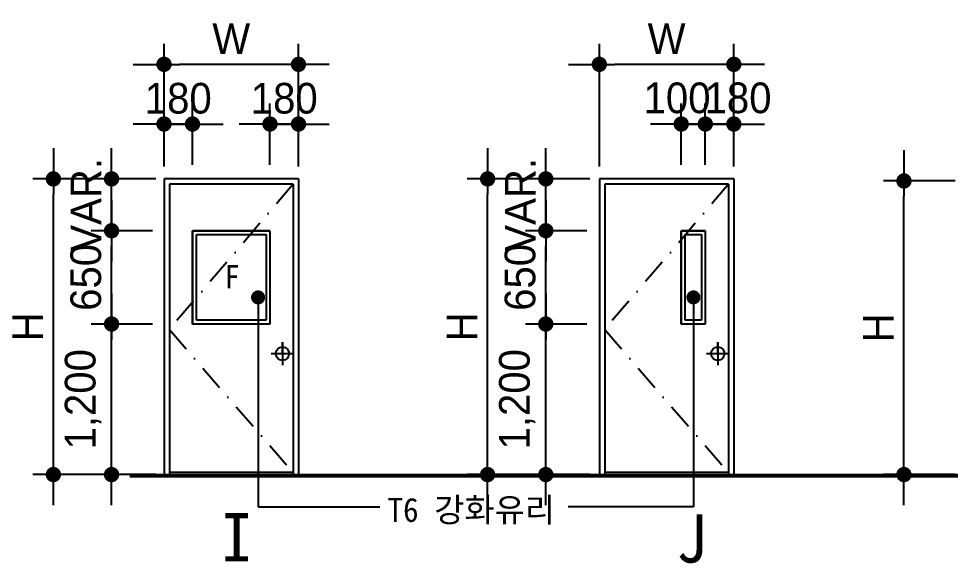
# Model space of a CAD drawing. Header units: millimetres. Extents: x 3752 to 81841, y 4485 to 53170.
# Drawn here: x 23185 to 32290, y 17048 to 22375 of the extents above; entities that cross this region are included whole.
import ezdxf

# ---------------------------------------------------------------- set-up
doc = ezdxf.new("R2010")
doc.units = ezdxf.units.MM
doc.header["$LTSCALE"] = 50
doc.linetypes.add('CENTER', pattern=[65, 60, -2, 1, -2])
doc.linetypes.add('DASHDOT', pattern=[1, 0.5, -0.25, 0, -0.25])
for name, color, linetype in [('A-CNTL', 1, 'CENTER'), ('A-DIMS', 7, 'Continuous'), ('A-DWXK-OPEN', 1, 'CENTER'), ('A-ELEV-LIN2', 7, 'Continuous'), ('A-MKXS-LEAD', 7, 'Continuous'), ('A-XXXX-TXT2', 3, 'Continuous'), ('ELEV1', 7, 'Continuous'), ('FIN2', 6, 'Continuous')]:
    doc.layers.add(name, color=color, linetype=linetype)
doc.styles.add('돋움', font='')
doc.styles.add('돋움3', font='', dxfattribs={"width": 0.8})
doc.styles.add('돋움체', font='')
doc.styles.get('돋움').set_extended_font_data('Dotum')
doc.styles.get('돋움3').set_extended_font_data('Dotum')
doc.styles.get('돋움체').set_extended_font_data('DotumChe')
doc.dimstyles.new('CDIM', dxfattribs={"dimscale": 100, "dimtxt": 3, "dimasz": 1, "dimexe": 2, "dimexo": 1, "dimgap": 1, "dimtad": 1, "dimdec": 0, "dimrnd": 0.5, "dimzin": 0, "dimdsep": 32, "dimtxsty": '돋움3', "dimblk1": '_CIDOT', "dimblk2": '_CIDOT', "dimsah": 1, "dimcen": 5.5, "dimclrd": 2, "dimclre": 2, "dimclrt": 7, "dimadec": 0, "dimazin": 0, "dimtfac": 1, "dimtdec": 0, "dimtix": 1, "dimtmove": 2, "dimatfit": 1, "dimldrblk": 'DOT', "dimfxl": 1, "dimtolj": 1, "dimtzin": 0, "dimlwd": -1, "dimarcsym": 0})

# ---------------------------------------------------------------- blocks, each defined once
blk = doc.blocks.new('_CIDOT')
at = {"color": 0, "linetype": 'ByBlock'}
blk.add_line((2, 0), (-1, 0), dxfattribs=at)
at = {"color": 0, "linetype": 'ByBlock', "const_width": 0.5}
blk.add_lwpolyline([(-0.25, 0, 1), (0.25, 0, 1)], format="xyb", close=True, dxfattribs=at)
blk = doc.blocks.new('*D44')
at = {"layer": 'A-DIMS', "lineweight": -2, "transparency": 16777216}
for p, q in [((24606.1, 20928.3), (24606.1, 22128.3)), ((25920.4, 20928.3), (25920.4, 22128.3))]:
    blk.add_line(p, q, dxfattribs=at)
at = {"layer": 'A-DIMS', "transparency": 16777216}
blk.add_line((25770.4, 21928.3), (24756.1, 21928.3), dxfattribs=at)
at = {"layer": 'A-DIMS', "transparency": 16777216, "xscale": 150, "yscale": 150, "zscale": 150, "rotation": 180}
blk.add_blockref('_CIDOT', (24606.1, 21928.3), dxfattribs=at)
at = {"layer": 'A-DIMS', "transparency": 16777216, "xscale": 150, "yscale": 150, "zscale": 150}
blk.add_blockref('_CIDOT', (25920.4, 21928.3), dxfattribs=at)
at = {"layer": 'A-DIMS', "color": 3, "transparency": 16777216, "insert": (25263.2, 22178.5), "char_height": 300, "attachment_point": 5, "style": '돋움'}
blk.add_mtext('\\A1;W', dxfattribs=at)
blk = doc.blocks.new('_Dot')
at = {"color": 0, "linetype": 'ByBlock', "lineweight": -2}
blk.add_line((-0.5, 0), (-1, 0), dxfattribs=at)
at = {"color": 0, "linetype": 'ByBlock', "const_width": 0.5}
blk.add_lwpolyline([(-0.25, 0, 1), (0.25, 0, 1)], format="xyb", close=True, dxfattribs=at)
blk = doc.blocks.new('*D45')
at = {"layer": 'A-DIMS', "lineweight": -2, "transparency": 16777216}
for p, q in [((25641.8, 20944.5), (25641.8, 21544.5)), ((25920.4, 20944.5), (25920.4, 21544.5))]:
    blk.add_line(p, q, dxfattribs=at)
at = {"layer": 'A-DIMS', "transparency": 16777216}
for p, q in [((25491.8, 21344.5), (25341.8, 21344.5)), ((25920.4, 21344.5), (25641.8, 21344.5)), ((26070.4, 21344.5), (26220.4, 21344.5))]:
    blk.add_line(p, q, dxfattribs=at)
at = {"layer": 'A-DIMS', "transparency": 16777216, "xscale": 150, "yscale": 150, "zscale": 150}
blk.add_blockref('_CIDOT', (25641.8, 21344.5), dxfattribs=at)
at = {"layer": 'A-DIMS', "transparency": 16777216, "xscale": 150, "yscale": 150, "zscale": 150, "rotation": 180}
blk.add_blockref('_CIDOT', (25920.4, 21344.5), dxfattribs=at)
at = {"layer": 'A-DIMS', "color": 3, "transparency": 16777216, "insert": (25781.1, 21594.7), "char_height": 300, "attachment_point": 5, "style": '돋움'}
blk.add_mtext('\\A1;180', dxfattribs=at)
blk = doc.blocks.new('*D46')
at = {"layer": 'A-DIMS', "lineweight": -2, "transparency": 16777216}
for p, q in [((24606.1, 20944.5), (24606.1, 21544.5)), ((24884.7, 20944.5), (24884.7, 21544.5))]:
    blk.add_line(p, q, dxfattribs=at)
at = {"layer": 'A-DIMS', "transparency": 16777216}
for p, q in [((24456.1, 21344.5), (24306.1, 21344.5)), ((24884.7, 21344.5), (24606.1, 21344.5)), ((25034.7, 21344.5), (25184.7, 21344.5))]:
    blk.add_line(p, q, dxfattribs=at)
at = {"layer": 'A-DIMS', "transparency": 16777216, "xscale": 150, "yscale": 150, "zscale": 150}
blk.add_blockref('_CIDOT', (24606.1, 21344.5), dxfattribs=at)
at = {"layer": 'A-DIMS', "transparency": 16777216, "xscale": 150, "yscale": 150, "zscale": 150, "rotation": 180}
blk.add_blockref('_CIDOT', (24884.7, 21344.5), dxfattribs=at)
at = {"layer": 'A-DIMS', "color": 3, "transparency": 16777216, "insert": (24745.4, 21594.7), "char_height": 300, "attachment_point": 5, "style": '돋움'}
blk.add_mtext('\\A1;180', dxfattribs=at)
blk = doc.blocks.new('*D47')
at = {"layer": 'A-DIMS', "transparency": 16777216}
for p, q in [((24093.6, 20957.8), (24093.6, 21107.8)), ((24093.6, 20301), (24093.6, 20807.8)), ((24093.6, 20151), (24093.6, 20001))]:
    blk.add_line(p, q, dxfattribs=at)
at = {"layer": 'A-DIMS', "lineweight": -2, "transparency": 16777216}
for p, q in [((24493.6, 20807.8), (23893.6, 20807.8)), ((24493.6, 20301), (23893.6, 20301))]:
    blk.add_line(p, q, dxfattribs=at)
at = {"layer": 'A-DIMS', "transparency": 16777216, "xscale": 150, "yscale": 150, "zscale": 150}
for p, rotation in [((24093.6, 20807.8), 270), ((24093.6, 20301), 90)]:
    blk.add_blockref('_CIDOT', p, dxfattribs=dict(at, rotation=rotation))
at = {"layer": 'A-DIMS', "color": 3, "transparency": 16777216, "insert": (23843.4, 20554.4), "char_height": 300, "attachment_point": 5, "rotation": 90, "style": '돋움'}
blk.add_mtext('\\A1;VAR.', dxfattribs=at)
blk = doc.blocks.new('*D48')
at = {"layer": 'A-DIMS', "lineweight": -2, "transparency": 16777216}
for p, q in [((24524.9, 20807.8), (23324.9, 20807.8)), ((24524.9, 17916.2), (23324.9, 17916.2))]:
    blk.add_line(p, q, dxfattribs=at)
at = {"layer": 'A-DIMS', "transparency": 16777216}
blk.add_line((23524.9, 18066.2), (23524.9, 20657.8), dxfattribs=at)
at = {"layer": 'A-DIMS', "transparency": 16777216, "xscale": 150, "yscale": 150, "zscale": 150}
for p, rotation in [((23524.9, 20807.8), 90), ((23524.9, 17916.2), 270)]:
    blk.add_blockref('_CIDOT', p, dxfattribs=dict(at, rotation=rotation))
at = {"layer": 'A-DIMS', "color": 3, "transparency": 16777216, "insert": (23274.6, 19362), "char_height": 300, "attachment_point": 5, "rotation": 90, "style": '돋움'}
blk.add_mtext('\\A1;H', dxfattribs=at)
blk = doc.blocks.new('*D49')
at = {"layer": 'A-DIMS', "lineweight": -2, "transparency": 16777216}
for p, q in [((24493.6, 20301), (23893.6, 20301)), ((24493.6, 19388.7), (23893.6, 19388.7))]:
    blk.add_line(p, q, dxfattribs=at)
at = {"layer": 'A-DIMS', "transparency": 16777216}
blk.add_line((24093.6, 19538.7), (24093.6, 20151), dxfattribs=at)
at = {"layer": 'A-DIMS', "transparency": 16777216, "xscale": 150, "yscale": 150, "zscale": 150}
for p, rotation in [((24093.6, 20301), 90), ((24093.6, 19388.7), 270)]:
    blk.add_blockref('_CIDOT', p, dxfattribs=dict(at, rotation=rotation))
at = {"layer": 'A-DIMS', "color": 3, "transparency": 16777216, "insert": (23843.4, 19844.8), "char_height": 300, "attachment_point": 5, "rotation": 90, "style": '돋움'}
blk.add_mtext('\\A1;650', dxfattribs=at)
blk = doc.blocks.new('*D50')
at = {"layer": 'A-DIMS', "lineweight": -2, "transparency": 16777216}
for p, q in [((24493.6, 19388.7), (23893.6, 19388.7)), ((24493.6, 17916.2), (23893.6, 17916.2))]:
    blk.add_line(p, q, dxfattribs=at)
at = {"layer": 'A-DIMS', "transparency": 16777216}
blk.add_line((24093.6, 18066.2), (24093.6, 19238.7), dxfattribs=at)
at = {"layer": 'A-DIMS', "transparency": 16777216, "xscale": 150, "yscale": 150, "zscale": 150}
for p, rotation in [((24093.6, 19388.7), 90), ((24093.6, 17916.2), 270)]:
    blk.add_blockref('_CIDOT', p, dxfattribs=dict(at, rotation=rotation))
at = {"layer": 'A-DIMS', "color": 3, "transparency": 16777216, "insert": (23814.5, 18652.4), "char_height": 300, "attachment_point": 5, "rotation": 90, "style": '돋움'}
blk.add_mtext('\\A1;1,200', dxfattribs=at)
blk = doc.blocks.new('*D51')
at = {"layer": 'A-DIMS', "transparency": 16777216}
for p, q in [((28337, 20957.8), (28337, 21107.8)), ((28337, 20301), (28337, 20807.8)), ((28337, 20151), (28337, 20001))]:
    blk.add_line(p, q, dxfattribs=at)
at = {"layer": 'A-DIMS', "lineweight": -2, "transparency": 16777216}
for p, q in [((28737, 20807.8), (28137, 20807.8)), ((28737, 20301), (28137, 20301))]:
    blk.add_line(p, q, dxfattribs=at)
at = {"layer": 'A-DIMS', "transparency": 16777216, "xscale": 150, "yscale": 150, "zscale": 150}
for p, rotation in [((28337, 20807.8), 270), ((28337, 20301), 90)]:
    blk.add_blockref('_CIDOT', p, dxfattribs=dict(at, rotation=rotation))
at = {"layer": 'A-DIMS', "color": 3, "transparency": 16777216, "insert": (28086.8, 20554.4), "char_height": 300, "attachment_point": 5, "rotation": 90, "style": '돋움'}
blk.add_mtext('\\A1;VAR.', dxfattribs=at)
blk = doc.blocks.new('*D52')
at = {"layer": 'A-DIMS', "lineweight": -2, "transparency": 16777216}
for p, q in [((28768.2, 20807.8), (27568.2, 20807.8)), ((28768.2, 17916.2), (27568.2, 17916.2))]:
    blk.add_line(p, q, dxfattribs=at)
at = {"layer": 'A-DIMS', "transparency": 16777216}
blk.add_line((27768.2, 18066.2), (27768.2, 20657.8), dxfattribs=at)
at = {"layer": 'A-DIMS', "transparency": 16777216, "xscale": 150, "yscale": 150, "zscale": 150}
for p, rotation in [((27768.2, 20807.8), 90), ((27768.2, 17916.2), 270)]:
    blk.add_blockref('_CIDOT', p, dxfattribs=dict(at, rotation=rotation))
at = {"layer": 'A-DIMS', "color": 3, "transparency": 16777216, "insert": (27518, 19362), "char_height": 300, "attachment_point": 5, "rotation": 90, "style": '돋움'}
blk.add_mtext('\\A1;H', dxfattribs=at)
blk = doc.blocks.new('*D53')
at = {"layer": 'A-DIMS', "lineweight": -2, "transparency": 16777216}
for p, q in [((28737, 20301), (28137, 20301)), ((28737, 19388.7), (28137, 19388.7))]:
    blk.add_line(p, q, dxfattribs=at)
at = {"layer": 'A-DIMS', "transparency": 16777216}
blk.add_line((28337, 19538.7), (28337, 20151), dxfattribs=at)
at = {"layer": 'A-DIMS', "transparency": 16777216, "xscale": 150, "yscale": 150, "zscale": 150}
for p, rotation in [((28337, 20301), 90), ((28337, 19388.7), 270)]:
    blk.add_blockref('_CIDOT', p, dxfattribs=dict(at, rotation=rotation))
at = {"layer": 'A-DIMS', "color": 3, "transparency": 16777216, "insert": (28086.8, 19844.8), "char_height": 300, "attachment_point": 5, "rotation": 90, "style": '돋움'}
blk.add_mtext('\\A1;650', dxfattribs=at)
blk = doc.blocks.new('*D54')
at = {"layer": 'A-DIMS', "lineweight": -2, "transparency": 16777216}
for p, q in [((28737, 19388.7), (28137, 19388.7)), ((28737, 17916.2), (28137, 17916.2))]:
    blk.add_line(p, q, dxfattribs=at)
at = {"layer": 'A-DIMS', "transparency": 16777216}
blk.add_line((28337, 18066.2), (28337, 19238.7), dxfattribs=at)
at = {"layer": 'A-DIMS', "transparency": 16777216, "xscale": 150, "yscale": 150, "zscale": 150}
for p, rotation in [((28337, 19388.7), 90), ((28337, 17916.2), 270)]:
    blk.add_blockref('_CIDOT', p, dxfattribs=dict(at, rotation=rotation))
at = {"layer": 'A-DIMS', "color": 3, "transparency": 16777216, "insert": (28057.9, 18652.4), "char_height": 300, "attachment_point": 5, "rotation": 90, "style": '돋움'}
blk.add_mtext('\\A1;1,200', dxfattribs=at)
blk = doc.blocks.new('*D55')
at = {"layer": 'A-DIMS', "lineweight": -2, "transparency": 16777216}
for p, q in [((28860.2, 20928.3), (28860.2, 22128.3)), ((30174.5, 20928.3), (30174.5, 22128.3))]:
    blk.add_line(p, q, dxfattribs=at)
at = {"layer": 'A-DIMS', "transparency": 16777216}
blk.add_line((30024.5, 21928.3), (29010.2, 21928.3), dxfattribs=at)
at = {"layer": 'A-DIMS', "transparency": 16777216, "xscale": 150, "yscale": 150, "zscale": 150, "rotation": 180}
blk.add_blockref('_CIDOT', (28860.2, 21928.3), dxfattribs=at)
at = {"layer": 'A-DIMS', "transparency": 16777216, "xscale": 150, "yscale": 150, "zscale": 150}
blk.add_blockref('_CIDOT', (30174.5, 21928.3), dxfattribs=at)
at = {"layer": 'A-DIMS', "color": 3, "transparency": 16777216, "insert": (29517.4, 22178.5), "char_height": 300, "attachment_point": 5, "style": '돋움'}
blk.add_mtext('\\A1;W', dxfattribs=at)
blk = doc.blocks.new('*D56')
at = {"layer": 'A-DIMS', "lineweight": -2, "transparency": 16777216}
for p, q in [((29895.9, 20944.5), (29895.9, 21544.5)), ((30174.5, 20944.5), (30174.5, 21544.5))]:
    blk.add_line(p, q, dxfattribs=at)
at = {"layer": 'A-DIMS', "transparency": 16777216}
for p, q in [((29745.9, 21344.5), (29595.9, 21344.5)), ((30174.5, 21344.5), (29895.9, 21344.5)), ((30324.5, 21344.5), (30474.5, 21344.5))]:
    blk.add_line(p, q, dxfattribs=at)
at = {"layer": 'A-DIMS', "transparency": 16777216, "xscale": 150, "yscale": 150, "zscale": 150}
blk.add_blockref('_CIDOT', (29895.9, 21344.5), dxfattribs=at)
at = {"layer": 'A-DIMS', "transparency": 16777216, "xscale": 150, "yscale": 150, "zscale": 150, "rotation": 180}
blk.add_blockref('_CIDOT', (30174.5, 21344.5), dxfattribs=at)
at = {"layer": 'A-DIMS', "color": 3, "transparency": 16777216, "insert": (30215.4, 21598.6), "char_height": 300, "attachment_point": 5, "style": '돋움'}
blk.add_mtext('\\A1;180', dxfattribs=at)
blk = doc.blocks.new('*D57')
at = {"layer": 'A-DIMS', "lineweight": -2, "transparency": 16777216}
for p, q in [((29660.7, 20944.5), (29660.7, 21544.5)), ((29895.9, 20944.5), (29895.9, 21544.5))]:
    blk.add_line(p, q, dxfattribs=at)
at = {"layer": 'A-DIMS', "transparency": 16777216}
for p, q in [((29510.7, 21344.5), (29360.7, 21344.5)), ((29895.9, 21344.5), (29660.7, 21344.5)), ((30045.9, 21344.5), (30195.9, 21344.5))]:
    blk.add_line(p, q, dxfattribs=at)
at = {"layer": 'A-DIMS', "transparency": 16777216, "xscale": 150, "yscale": 150, "zscale": 150}
blk.add_blockref('_CIDOT', (29660.7, 21344.5), dxfattribs=at)
at = {"layer": 'A-DIMS', "transparency": 16777216, "xscale": 150, "yscale": 150, "zscale": 150, "rotation": 180}
blk.add_blockref('_CIDOT', (29895.9, 21344.5), dxfattribs=at)
at = {"layer": 'A-DIMS', "color": 3, "transparency": 16777216, "insert": (29619.3, 21598.6), "char_height": 300, "attachment_point": 5, "style": '돋움'}
blk.add_mtext('\\A1;100', dxfattribs=at)
blk = doc.blocks.new('*D100')
at = {"layer": 'A-DIMS', "lineweight": -2, "transparency": 16777216}
for p, q in [((32337.1, 20788), (31637.1, 20788)), ((32337.1, 17916.2), (31637.1, 17916.2))]:
    blk.add_line(p, q, dxfattribs=at)
at = {"layer": 'A-DIMS', "transparency": 16777216}
blk.add_line((31837.1, 18066.2), (31837.1, 20638), dxfattribs=at)
at = {"layer": 'A-DIMS', "transparency": 16777216, "xscale": 150, "yscale": 150, "zscale": 150}
for p, rotation in [((31837.1, 20788), 90), ((31837.1, 17916.2), 270)]:
    blk.add_blockref('_CIDOT', p, dxfattribs=dict(at, rotation=rotation))
at = {"layer": 'A-DIMS', "color": 3, "transparency": 16777216, "insert": (31586.9, 19352.1), "char_height": 300, "attachment_point": 5, "rotation": 90, "style": '돋움'}
blk.add_mtext('\\A1;H', dxfattribs=at)

msp = doc.modelspace()

# ---------------------------------------------------------------- linework, layer by layer
at = {"layer": 'A-CNTL'}
for p, q in [((25763.7, 19099.1), (25763.7, 19210.9)), ((25763.7, 19210.9), (25763.7, 18987.4)), ((30017.8, 19099.1), (30017.8, 19210.9)), ((30017.8, 19210.9), (30017.8, 18987.4)), ((25651.9, 19099.1), (25875.5, 19099.1)), ((29906.1, 19099.1), (30129.6, 19099.1))]:
    msp.add_line(p, q, dxfattribs=at)
at = {"layer": 'A-DWXK-OPEN', "linetype": 'DASHDOT', "ltscale": 10}
for p, q in [((25867.8, 20755.2), (24658.7, 19335.7)), ((30122, 20755.2), (28912.8, 19335.7)), ((24658.7, 19335.7), (25867.8, 17935.9)), ((28912.8, 19335.7), (30122, 17935.9))]:
    msp.add_line(p, q, dxfattribs=at)
at = {"layer": 'A-ELEV-LIN2', "linetype": 'Continuous'}
for p, q in [((25920.4, 20807.8), (24606.1, 20807.8)), ((24606.1, 20807.8), (24606.1, 17916.2)), ((25920.4, 20807.8), (25920.4, 17916.2)), ((30174.5, 20807.8), (28860.2, 20807.8)), ((28860.2, 20807.8), (28860.2, 17916.2)), ((30174.5, 20807.8), (30174.5, 17916.2)), ((25867.8, 20755.2), (24658.7, 20755.2)), ((24658.7, 20755.2), (24658.7, 17916.2)), ((25867.8, 20755.2), (25867.8, 17916.2)), ((30122, 20755.2), (28912.8, 20755.2)), ((28912.8, 20755.2), (28912.8, 17916.2)), ((30122, 20755.2), (30122, 17916.2)), ((25641.8, 20301), (24884.7, 20301)), ((24884.7, 20301), (24884.7, 19388.7)), ((24884.7, 20301), (25641.8, 20301)), ((24884.7, 19388.7), (24884.7, 20301)), ((24922.4, 20263.3), (25604.1, 20263.3)), ((24922.4, 19426.3), (24922.4, 20263.3)), ((25604.1, 20263.3), (25604.1, 19426.3)), ((25641.8, 20301), (25641.8, 19388.7)), ((25641.8, 20301), (25641.8, 19388.7)), ((29660.7, 20301), (29660.7, 19388.7)), ((29660.7, 19388.7), (29660.7, 20301)), ((29698.3, 19426.3), (29698.3, 20263.3)), ((29858.2, 20263.3), (29858.2, 19426.3)), ((29895.9, 20301), (29895.9, 19388.7)), ((29895.9, 20301), (29895.9, 19388.7)), ((25604.1, 19426.3), (24922.4, 19426.3)), ((29858.2, 19426.3), (29698.3, 19426.3)), ((25641.8, 19388.7), (24884.7, 19388.7)), ((25641.8, 19388.7), (24884.7, 19388.7)), ((29895.9, 19388.7), (29660.7, 19388.7)), ((29895.9, 19388.7), (29660.7, 19388.7)), ((25867.8, 17935.9), (24658.7, 17935.9)), ((30122, 17935.9), (28912.8, 17935.9))]:
    msp.add_line(p, q, dxfattribs=at)
for centre in [(25763.7, 19099.1), (30017.8, 19099.1)]:
    msp.add_circle(centre, 65.7, dxfattribs=at)
at = {"layer": 'A-MKXS-LEAD'}
for p, q in [((25525.5, 19649.2), (25525.5, 17600.3)), ((29779.7, 19649.2), (29779.7, 17600.3)), ((25525.5, 17600.3), (26716, 17600.3)), ((29779.7, 17600.3), (28556, 17600.3))]:
    msp.add_line(p, q, dxfattribs=at)
at = {"layer": 'A-MKXS-LEAD', "const_width": 68.5}
for points in [[(25491.3, 19649.2, 1), (25559.8, 19649.2, 1)], [(29745.4, 19649.2, 1), (29813.9, 19649.2, 1)]]:
    msp.add_lwpolyline(points, format="xyb", close=True, dxfattribs=at)
at = {"layer": 'ELEV1'}
for p, q in [((29895.9, 20301), (29660.7, 20301)), ((29660.7, 20301), (29895.9, 20301)), ((29698.3, 20263.3), (29858.2, 20263.3)), ((24271.2, 17896.5), (40673.1, 17896.5))]:
    msp.add_line(p, q, dxfattribs=at)
at = {"layer": 'FIN2'}
msp.add_line((24271.2, 17916.2), (40673.1, 17916.2), dxfattribs=at)

# ---------------------------------------------------------------- texts
at = {"layer": 'A-XXXX-TXT2', "style": '돋움체'}
for s, height, p in [('F', 225.9, (25199, 19738.4)), ('T6 강화유리', 235.32, (26790, 17453.2)), ('I', 473.2, (25162.5, 17066.8)), ('J', 473.2, (29610.1, 17055.6))]:
    msp.add_text(s, height=height, dxfattribs=at).set_placement(p)

# ---------------------------------------------------------------- dimensions: what is measured, and where the dimension line sits
at = {"layer": 'A-DIMS'}
for base, p1, p2, text, override, picture, middle in [((24606.1, 21928.3), (25920.4, 20132.8), (24606.1, 20132.8), 'W', {"dimasz": 1.5, "dimtxsty": '돋움', "dimclrd": 256, "dimclre": 256, "dimclrt": 3, "dimfxl": 10, "dimfxlon": 1}, '*D44', (25263.2, 22178.5)), ((28860.2, 21928.3), (30174.5, 19153.4), (28860.2, 19153.4), 'W', {"dimasz": 1.5, "dimtxsty": '돋움', "dimclrd": 256, "dimclre": 256, "dimclrt": 3, "dimfxl": 10, "dimfxlon": 1}, '*D55', (29517.4, 22178.5)), ((24606.1, 21344.5), (24884.7, 20132.8), (24606.1, 20132.8), '180', {"dimasz": 1.5, "dimtxsty": '돋움', "dimclrd": 256, "dimclre": 256, "dimclrt": 3, "dimfxl": 4, "dimfxlon": 1}, '*D46', (24745.4, 21594.7)), ((25641.8, 21344.5), (25920.4, 20132.8), (25641.8, 20132.8), '180', {"dimasz": 1.5, "dimtxsty": '돋움', "dimclrd": 256, "dimclre": 256, "dimclrt": 3, "dimfxl": 4, "dimfxlon": 1}, '*D45', (25781.1, 21594.7))]:
    dim = msp.add_linear_dim(base=base, p1=p1, p2=p2, text=text, dimstyle='CDIM', override=override, dxfattribs=at)
    dim.commit()
    dim.dimension.update_dxf_attribs({"geometry": picture, "text_midpoint": middle})
for base, p1, p2, text, picture, middle in [((29660.7, 21344.5), (29895.9, 19153.4), (29660.7, 19153.4), '100', '*D57', (29619.3, 21598.6)), ((29895.9, 21344.5), (30174.5, 19153.4), (29895.9, 19153.4), '180', '*D56', (30215.4, 21598.6))]:
    dim = msp.add_linear_dim(base=base, p1=p1, p2=p2, text=text, dimstyle='CDIM', override={"dimasz": 1.5, "dimtxsty": '돋움', "dimclrd": 256, "dimclre": 256, "dimclrt": 3, "dimfxl": 4, "dimfxlon": 1}, dxfattribs=at)
    dim.commit()
    dim.dimension.update_dxf_attribs({"geometry": picture, "text_midpoint": middle, "dimtype": 160})
for base, p1, p2, text, override, picture, middle in [((23524.9, 20807.8), (25310.9, 17916.2), (25310.9, 20807.8), 'H', {"dimasz": 1.5, "dimtxsty": '돋움', "dimclrd": 256, "dimclre": 256, "dimclrt": 3, "dimfxl": 10, "dimfxlon": 1}, '*D48', (23274.6, 19362)), ((24093.6, 20807.8), (25310.9, 20301), (25310.9, 20807.8), 'VAR.', {"dimasz": 1.5, "dimtxsty": '돋움', "dimclrd": 256, "dimclre": 256, "dimclrt": 3, "dimfxl": 4, "dimfxlon": 1}, '*D47', (23843.4, 20554.4)), ((27768.2, 20807.8), (29554.2, 17916.2), (29554.2, 20807.8), 'H', {"dimasz": 1.5, "dimtxsty": '돋움', "dimclrd": 256, "dimclre": 256, "dimclrt": 3, "dimfxl": 10, "dimfxlon": 1}, '*D52', (27518, 19362)), ((28337, 20807.8), (29554.2, 20301), (29554.2, 20807.8), 'VAR.', {"dimasz": 1.5, "dimtxsty": '돋움', "dimclrd": 256, "dimclre": 256, "dimclrt": 3, "dimfxl": 4, "dimfxlon": 1}, '*D51', (28086.8, 20554.4)), ((31837.1, 20788), (33378.9, 17916.2), (33378.9, 20788), 'H', {"dimasz": 1.5, "dimtxsty": '돋움', "dimclrd": 256, "dimclre": 256, "dimclrt": 3, "dimfxl": 5, "dimfxlon": 1}, '*D100', (31586.9, 19352.1)), ((24093.6, 20301), (25310.9, 19388.7), (25310.9, 20301), '650', {"dimasz": 1.5, "dimtxsty": '돋움', "dimclrd": 256, "dimclre": 256, "dimclrt": 3, "dimfxl": 4, "dimfxlon": 1}, '*D49', (23843.4, 19844.8)), ((28337, 20301), (29554.2, 19388.7), (29554.2, 20301), '650', {"dimasz": 1.5, "dimtxsty": '돋움', "dimclrd": 256, "dimclre": 256, "dimclrt": 3, "dimfxl": 4, "dimfxlon": 1}, '*D53', (28086.8, 19844.8)), ((24093.6, 19388.7), (25310.9, 17916.2), (25310.9, 19388.7), '1,200', {"dimasz": 1.5, "dimtxsty": '돋움', "dimclrd": 256, "dimclre": 256, "dimclrt": 3, "dimfxl": 4, "dimfxlon": 1}, '*D50', (23814.5, 18652.4)), ((28337, 19388.7), (29554.2, 17916.2), (29554.2, 19388.7), '1,200', {"dimasz": 1.5, "dimtxsty": '돋움', "dimclrd": 256, "dimclre": 256, "dimclrt": 3, "dimfxl": 4, "dimfxlon": 1}, '*D54', (28057.9, 18652.4))]:
    dim = msp.add_linear_dim(base=base, p1=p1, p2=p2, angle=90, text=text, dimstyle='CDIM', override=override, dxfattribs=at)
    dim.commit()
    dim.dimension.update_dxf_attribs({"geometry": picture, "text_midpoint": middle})

doc.saveas('drawing.dxf')
